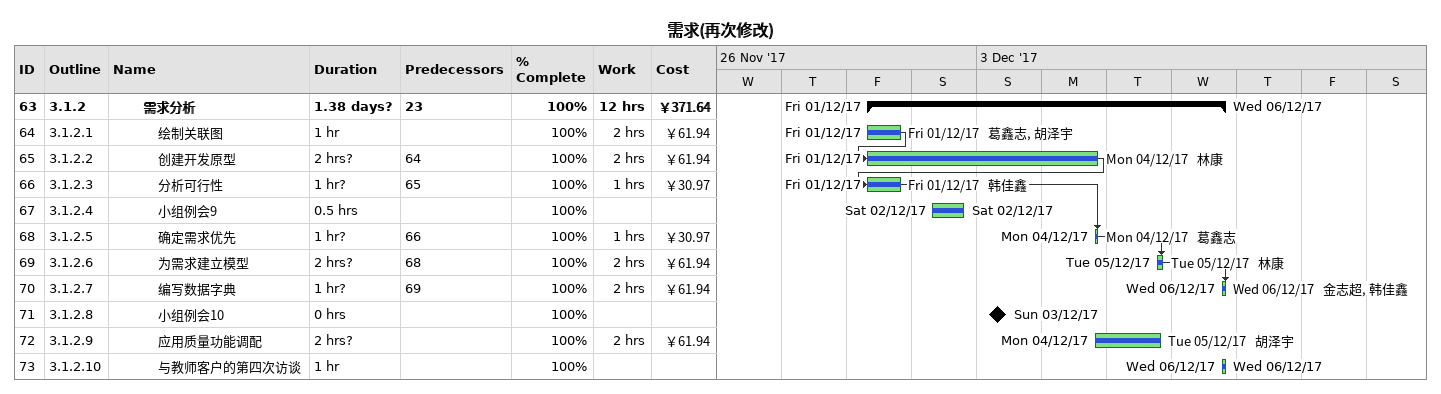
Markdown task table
需求(再次修改)

| ID | WBS | Task | Duration | Start | Finish | Predecessors | Resources | % complete | Work (h) | Cost (￥) |
|---|---|---|---|---|---|---|---|---|---|---|
| 63 | 3.1.2 | **需求分析** | 1.38d? | 2017-12-01 | 2017-12-06 | 23 |  | 100 | 12 | 371.64 |
| 64 | 3.1.2.1 | 绘制关联图 | 1h | 2017-12-01 | 2017-12-01 |  | 葛鑫志, 胡泽宇 | 100 | 2 | 61.94 |
| 65 | 3.1.2.2 | 创建开发原型 | 2h? | 2017-12-01 | 2017-12-04 | 64 | 林康 | 100 | 2 | 61.94 |
| 66 | 3.1.2.3 | 分析可行性 | 1h? | 2017-12-01 | 2017-12-01 | 65 | 韩佳鑫 | 100 | 1 | 30.97 |
| 67 | 3.1.2.4 | 小组例会9 | 0.5h | 2017-12-02 | 2017-12-02 |  |  | 100 |  |  |
| 68 | 3.1.2.5 | 确定需求优先 | 1h? | 2017-12-04 | 2017-12-04 | 66 | 葛鑫志 | 100 | 1 | 30.97 |
| 69 | 3.1.2.6 | 为需求建立模型 | 2h? | 2017-12-05 | 2017-12-05 | 68 | 林康 | 100 | 2 | 61.94 |
| 70 | 3.1.2.7 | 编写数据字典 | 1h? | 2017-12-06 | 2017-12-06 | 69 | 金志超, 韩佳鑫 | 100 | 2 | 61.94 |
| 71 | 3.1.2.8 | 小组例会10 | 0h | 2017-12-03 | 2017-12-03 |  |  | 100 |  |  |
| 72 | 3.1.2.9 | 应用质量功能调配 | 2h? | 2017-12-04 | 2017-12-05 |  | 胡泽宇 | 100 | 2 | 61.94 |
| 73 | 3.1.2.10 | 与教师客户的第四次访谈 | 1h | 2017-12-06 | 2017-12-06 |  |  | 100 |  |  |
